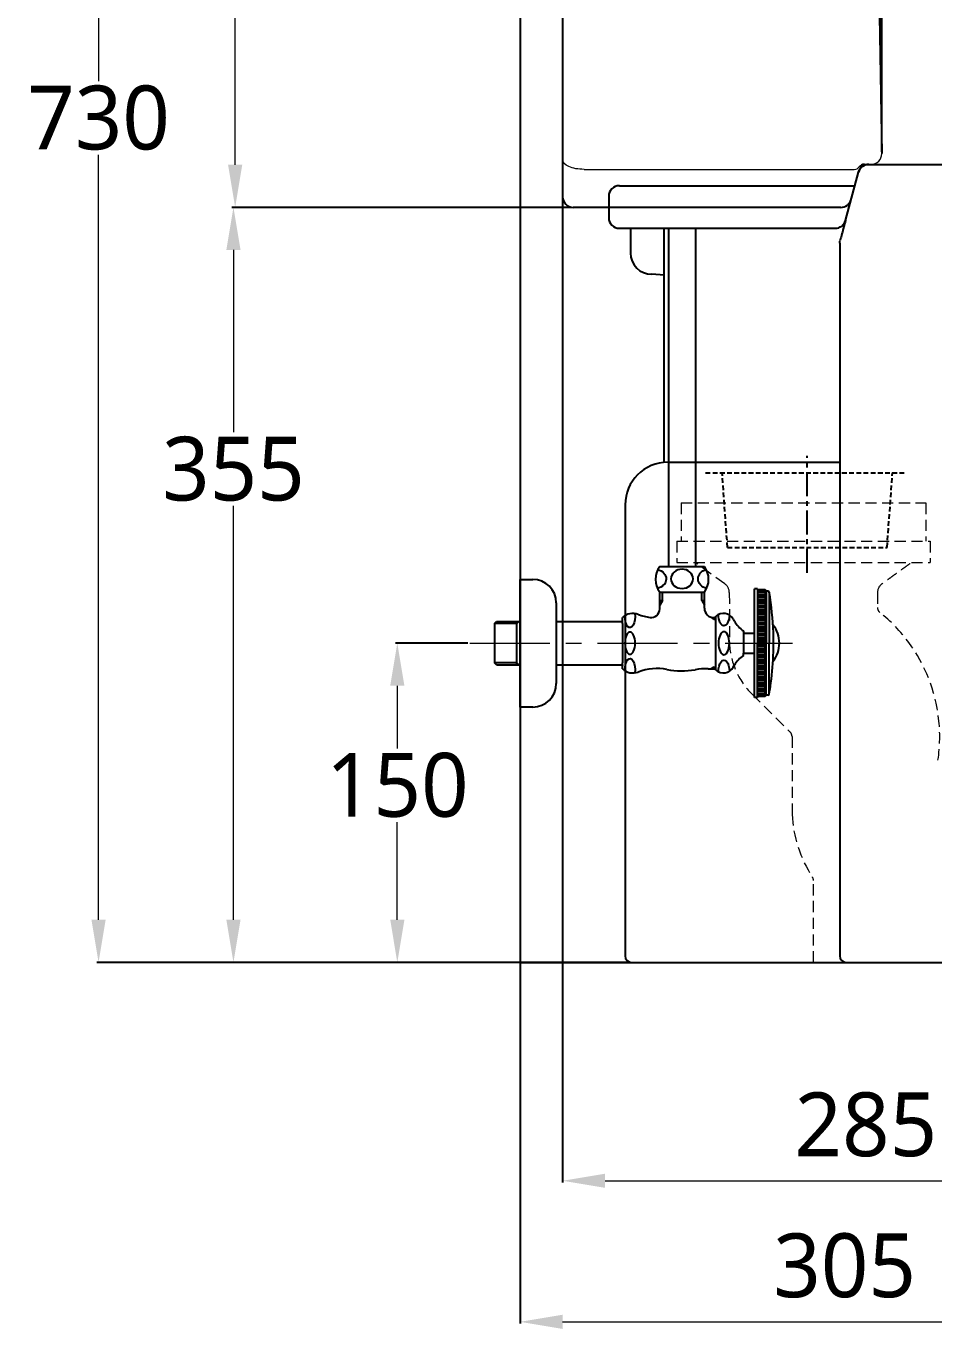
# Model space of a CAD drawing. Extents: x 4534 to 7211, y -322 to 1921.
# Drawn here: x 4534 to 4961, y -295 to 317 of the extents above; entities that cross this region are included whole.
import ezdxf

# ---------------------------------------------------------------- set-up
doc = ezdxf.new("R2010")
doc.units = 0
doc.header["$LTSCALE"] = 3
doc.header["$MEASUREMENT"] = 0
doc.linetypes.add('CENTER', pattern=[2, 1.25, -0.25, 0.25, -0.25])
doc.linetypes.add('HIDDEN', pattern=[0.375, 0.25, -0.125])
doc.layers.get('0').update_dxf_attribs({"linetype": 'CONTINUOUS'})
doc.layers.get('DEFPOINTS').update_dxf_attribs({"linetype": 'CONTINUOUS'})
doc.layers.add('1', color=1, linetype='CENTER', lineweight=5)
doc.layers.add('4', color=4, linetype='CONTINUOUS')
doc.layers.add('6', color=6, linetype='CONTINUOUS')
doc.styles.get("Standard").update_dxf_attribs({"font": 'NanumGothic.ttf'})
doc.dimstyles.get("Standard").update_dxf_attribs({"dimtxt": 0.18, "dimasz": 0.18, "dimexe": 0.18, "dimexo": 0.0625, "dimgap": 0.09, "dimtad": 0, "dimtih": 1, "dimtoh": 1, "dimdec": 4, "dimzin": 0, "dimdsep": 46, "dimtxsty": 'Standard', "dimcen": 0.09, "dimadec": 0, "dimazin": 0, "dimtfac": 1, "dimtdec": 4, "dimtofl": 0, "dimtmove": 0, "dimatfit": 3, "dimfxl": 0, "dimtolj": 1, "dimtzin": 0, "dimarcsym": 0})

# ---------------------------------------------------------------- blocks, each defined once
blk = doc.blocks.new('*D33')
at = {"color": 3, "lineweight": -2}
for p, q in [((4741.64, 27.12), (4707.71, 27.12)), ((4765.18, -122.88), (4707.71, -122.88))]:
    blk.add_line(p, q, dxfattribs=at)
at = {"color": 3, "linetype": 'Continuous', "lineweight": 0}
for p, q in [((4708.51, 7.12), (4708.51, -22.38)), ((4708.51, -102.88), (4708.51, -56.96))]:
    blk.add_line(p, q, dxfattribs=at)
at = {"color": 3}
for points in [[(4705.18, 7.12), (4711.85, 7.12), (4708.51, 27.12)], [(4705.18, -102.88), (4711.85, -102.88), (4708.51, -122.88)]]:
    blk.add_solid(points, dxfattribs=at)
at = {"layer": 'DEFPOINTS', "color": 0}
for p in [(4742.64, 27.12), (4708.51, -122.88), (4766.18, -122.88)]:
    blk.add_point(p, dxfattribs=at)
at = {"color": 2, "insert": (4708.51, -39.67), "char_height": 30, "attachment_point": 5}
blk.add_mtext('\\A1;150', dxfattribs=at)
blk = doc.blocks.new('*D34')
at = {"color": 3, "linetype": 'Continuous', "lineweight": -2}
for p, q in [((4786.18, 272.95), (4786.18, -226.33)), ((5071.18, -135.78), (5071.18, -226.33))]:
    blk.add_line(p, q, dxfattribs=at)
at = {"color": 3, "linetype": 'Continuous', "lineweight": 0}
blk.add_line((4806.18, -225.53), (5051.18, -225.53), dxfattribs=at)
at = {"color": 3, "linetype": 'Continuous'}
for points in [[(4806.18, -222.2), (4806.18, -228.86), (4786.18, -225.53)], [(5051.18, -222.2), (5051.18, -228.86), (5071.18, -225.53)]]:
    blk.add_solid(points, dxfattribs=at)
at = {"layer": 'DEFPOINTS', "color": 0, "linetype": 'Continuous'}
for p in [(4786.18, 273.95), (5071.18, -134.78), (5071.18, -225.53)]:
    blk.add_point(p, dxfattribs=at)
at = {"color": 2, "linetype": 'Continuous', "lineweight": 5, "insert": (4928.68, -199.2), "char_height": 30, "attachment_point": 5}
blk.add_mtext('\\A1;285', dxfattribs=at)
blk = doc.blocks.new('*D35')
at = {"color": 3, "linetype": 'Continuous', "lineweight": -2}
for p, q in [((4766.18, -57.05), (4766.18, -292.62)), ((5071.25, -113.42), (5071.25, -292.62))]:
    blk.add_line(p, q, dxfattribs=at)
at = {"color": 3, "linetype": 'Continuous', "lineweight": 0}
blk.add_line((4786.18, -291.82), (5051.25, -291.82), dxfattribs=at)
at = {"color": 3, "linetype": 'Continuous'}
for points in [[(4786.18, -288.49), (4786.18, -295.16), (4766.18, -291.82)], [(5051.25, -288.49), (5051.25, -295.16), (5071.25, -291.82)]]:
    blk.add_solid(points, dxfattribs=at)
at = {"layer": 'DEFPOINTS', "color": 0, "linetype": 'Continuous'}
for p in [(4766.18, -56.05), (5071.25, -112.42), (5071.25, -291.82)]:
    blk.add_point(p, dxfattribs=at)
at = {"color": 2, "linetype": 'Continuous', "lineweight": 5, "insert": (4918.72, -265.47), "char_height": 30, "attachment_point": 5}
blk.add_mtext('\\A1;305', dxfattribs=at)
blk = doc.blocks.new('*D36')
at = {"color": 3, "lineweight": -2}
for p, q in [((4795.18, 606.95), (4567.33, 606.95)), ((4765.18, -122.88), (4567.33, -122.88))]:
    blk.add_line(p, q, dxfattribs=at)
at = {"color": 3, "linetype": 'Continuous', "lineweight": 0}
for p, q in [((4568.13, 586.95), (4568.13, 291.3)), ((4568.13, -102.88), (4568.13, 256.6))]:
    blk.add_line(p, q, dxfattribs=at)
at = {"color": 3}
for points in [[(4564.8, 586.95), (4571.46, 586.95), (4568.13, 606.95)], [(4564.8, -102.88), (4571.46, -102.88), (4568.13, -122.88)]]:
    blk.add_solid(points, dxfattribs=at)
at = {"layer": 'DEFPOINTS', "color": 0}
for p in [(4796.18, 606.95), (4568.13, -122.88), (4766.18, -122.88)]:
    blk.add_point(p, dxfattribs=at)
at = {"color": 2, "insert": (4568.13, 273.95), "char_height": 30, "attachment_point": 5}
blk.add_mtext('\\A1;730', dxfattribs=at)
blk = doc.blocks.new('*D37')
at = {"color": 3, "linetype": 'Continuous', "lineweight": -2}
for p, q in [((4786.18, 599.95), (4786.18, 692.61)), ((4936.15, 258.07), (4936.15, 692.61))]:
    blk.add_line(p, q, dxfattribs=at)
at = {"color": 3, "linetype": 'Continuous', "lineweight": 0}
blk.add_line((4806.18, 691.81), (4916.15, 691.81), dxfattribs=at)
at = {"color": 3, "linetype": 'Continuous'}
for points in [[(4806.18, 695.14), (4806.18, 688.47), (4786.18, 691.81)], [(4916.15, 695.14), (4916.15, 688.47), (4936.15, 691.81)]]:
    blk.add_solid(points, dxfattribs=at)
at = {"layer": 'DEFPOINTS', "color": 0, "linetype": 'Continuous'}
for p in [(4936.15, 691.81), (4786.18, 598.95), (4936.15, 257.07)]:
    blk.add_point(p, dxfattribs=at)
at = {"color": 2, "linetype": 'Continuous', "lineweight": 5, "insert": (4861.16, 718.09), "char_height": 30, "attachment_point": 5}
blk.add_mtext('\\A1;150', dxfattribs=at)
blk = doc.blocks.new('*D44')
at = {"color": 3, "lineweight": -2}
for p, q in [((4795.18, 606.95), (4631.51, 606.95)), ((4790.18, 231.95), (4631.51, 231.95))]:
    blk.add_line(p, q, dxfattribs=at)
at = {"color": 3, "linetype": 'Continuous', "lineweight": 0}
for p, q in [((4632.31, 586.95), (4632.31, 469.3)), ((4632.31, 251.95), (4632.31, 434.6))]:
    blk.add_line(p, q, dxfattribs=at)
at = {"color": 3}
for points in [[(4628.98, 586.95), (4635.64, 586.95), (4632.31, 606.95)], [(4628.98, 251.95), (4635.64, 251.95), (4632.31, 231.95)]]:
    blk.add_solid(points, dxfattribs=at)
at = {"layer": 'DEFPOINTS', "color": 0}
for p in [(4632.31, 606.95), (4796.18, 606.95), (4791.18, 231.95)]:
    blk.add_point(p, dxfattribs=at)
at = {"color": 2, "insert": (4632.31, 451.95), "char_height": 30, "attachment_point": 5}
blk.add_mtext('\\A1;375', dxfattribs=at)
blk = doc.blocks.new('*D45')
at = {"color": 3, "lineweight": -2}
for p, q in [((4790.18, 231.95), (4630.71, 231.95)), ((4817.57, -122.88), (4630.71, -122.88))]:
    blk.add_line(p, q, dxfattribs=at)
at = {"color": 3, "linetype": 'Continuous', "lineweight": 0}
for p, q in [((4631.51, 211.95), (4631.51, 126.3)), ((4631.51, -102.88), (4631.51, 91.6))]:
    blk.add_line(p, q, dxfattribs=at)
at = {"color": 3}
for points in [[(4628.18, 211.95), (4634.84, 211.95), (4631.51, 231.95)], [(4628.18, -102.88), (4634.84, -102.88), (4631.51, -122.88)]]:
    blk.add_solid(points, dxfattribs=at)
at = {"layer": 'DEFPOINTS', "color": 0}
for p in [(4791.18, 231.95), (4631.51, -122.88), (4818.57, -122.88)]:
    blk.add_point(p, dxfattribs=at)
at = {"color": 2, "insert": (4631.51, 108.95), "char_height": 30, "attachment_point": 5}
blk.add_mtext('\\A1;355', dxfattribs=at)

msp = doc.modelspace()

# ---------------------------------------------------------------- linework, layer by layer
for p, q in [((4786.18, 596.95), (4786.18, 236.95)), ((4931.18, 564.11), (4936.14, 257.2)), ((4930.02, 252.12), (5471.22, 252.12)), ((4919.13, 225.83), (4925.19, 248.41)), ((4919.13, 225.83), (4925.19, 248.41)), ((4812.88, 242.12), (4923.5, 242.12)), ((4807.88, 237.12), (4807.88, 227.12)), ((4916.94, 231.95), (4791.18, 231.95)), ((4812.88, 222.12), (4914.3, 222.12)), ((4818.06, 222.12), (4818.06, 210.47)), ((4833.9, 112.05), (4833.9, 222.12)), ((4833.9, 200.15), (4828.06, 200.47)), ((4835.57, 112.12), (4916.45, 112.12)), ((4815.57, 92.12), (4815.57, -119.88)), ((4818.57, -122.88), (5323.41, -122.88))]:
    msp.add_line(p, q)
at = {"lineweight": 0}
for p, q in [((4930.02, 252.12), (4927.99, 252.12)), ((4936.18, 252.12), (4930.02, 252.12)), ((4796.29, 249.8), (4923.25, 249.8))]:
    msp.add_line(p, q, dxfattribs=at)
at = {"color": 1, "linetype": 'CENTER', "ltscale": 3}
msp.add_line((4901.18, 60.19), (4901.18, 115.15), dxfattribs=at)
at = {"linetype": 'HIDDEN', "ltscale": 3}
for p, q in [((4853.35, 107.12), (4947.44, 107.12)), ((4863.68, 72.12), (4861.18, 107.12)), ((4938.68, 72.12), (4941.18, 107.12)), ((4863.68, 72.12), (4938.68, 72.12))]:
    msp.add_line(p, q, dxfattribs=at)
at = {"color": 2, "linetype": 'HIDDEN', "lineweight": 0, "ltscale": 7}
for p, q in [((4841.83, 93.02), (4956.83, 93.02)), ((4841.83, 93.02), (4841.83, 75.02)), ((4956.83, 93.02), (4956.83, 75.02)), ((4839.83, 75.02), (4958.83, 75.02)), ((4839.83, 75.02), (4839.83, 65.02)), ((4958.83, 75.02), (4958.83, 65.02)), ((4839.83, 65.02), (4958.83, 65.02)), ((4862.43, 54.98), (4848.56, 65.02)), ((4864.53, 50.91), (4864.55, 27.69)), ((4934.16, 50.93), (4934.13, 43.94)), ((4875.23, 3.1), (4893.11, -14.62)), ((4893.99, -16.75), (4894.05, -53.29)), ((4904.06, -122.88), (4904.06, -84.39))]:
    msp.add_line(p, q, dxfattribs=at)
at = {"color": 2, "linetype": 'Continuous', "lineweight": 0}
msp.add_line((4904.06, -122.88), (5168.57, -122.88), dxfattribs=at)
at = {"color": 2}
msp.add_line((4906.18, -122.88), (5015.86, -122.88), dxfattribs=at)
at = {"lineweight": 0}
for centre, radius, start, end in [((4931.15, 257.12), 5, 270, 0.92707), ((4923.25, 252.8), 3, 270.00009, 322.19538)]:
    msp.add_arc(centre, radius, start, end, dxfattribs=at)
for centre, radius, start, end in [((4930.02, 247.12), 5, 90, 165), ((4927.99, 249.12), 3, 90, 142.19538), ((4812.88, 237.12), 5, 90, 180), ((4791.18, 236.95), 5, 180, 270), ((4916.94, 236.95), 5, 270, 345), ((4812.88, 227.12), 5, 180, 270), ((4914.3, 227.12), 5, 270, 345), ((4828.06, 210.47), 10, 180, 270), ((4835.57, 92.12), 20, 90, 180), ((4818.57, -119.88), 3, 180, 270), ((4919.45, -119.88), 3, 180, 270)]:
    msp.add_arc(centre, radius, start, end)
at = {"extrusion": (0, 0, -1)}
msp.add_arc((-4930.02, 247.12), 5, 15, 90, dxfattribs=at)
at = {"extrusion": (6.12323e-17, 6.12323e-17, -1)}
msp.add_arc((-4921.45, 215.17), 5, 0, 15, dxfattribs=at)
at = {"color": 2, "linetype": 'HIDDEN', "lineweight": 0, "ltscale": 7}
for centre, radius, start, end in [((4859.53, 50.91), 5, 0.04466, 54.10673), ((4939.16, 50.91), 5, 125.8861, 179.75562), ((4937.13, 43.93), 3, 179.75562, 231.4151), ((4888.63, -16.86), 74.76, 351.54677, 51.4151), ((4900.94, 28.88), 36.41, 181.8849, 225.07334), ((4890.99, -16.75), 3, 0.08945, 45.24079), ((4952.12, -50.78), 58.13, 182.47622, 213.35345), ((4901.06, -84.39), 3, 0, 33.35345)]:
    msp.add_arc(centre, radius, start, end, dxfattribs=at)
at = {"lineweight": 0, "extrusion": (0, 0, -1)}
msp.add_ellipse((4796.18, 254.18), major_axis=(-10, 0), ratio=0.438126, start_param=4.701619, end_param=6.283185, dxfattribs=at)
for points, knots in [([(4919.13, 225.83), (4918.57, 223.73), (4918.01, 221.63), (4917.45, 219.53), (4917.45, 219.53), (4917.45, 219.53), (4917.45, 219.53), (4917.17, 218.51), (4916.9, 217.49), (4916.62, 216.46)], [-2.050297, -2.050297, -2.050297, -2.050297, -0.000008, -0.000008, -0.000008, 0, 0, 0, 1, 1, 1, 1]), ([(4916.45, 215.17), (4916.45, 198.46), (4916.45, 181.76), (4916.45, 165.05), (4916.45, 164.51), (4916.45, 163.97), (4916.45, 163.43), (4916.45, 65.66), (4916.45, -27.11), (4916.45, -119.88)], [0, 0, 0, 0, 1, 1, 1, 1.032141, 1.032141, 1.032141, 6.583259, 6.583259, 6.583259, 6.583259]), ([(4914.62, -122.88), (4914.62, -122.88), (4914.84, -122.88), (4915.59, -122.88), (4916.12, -122.88), (4916.65, -122.88)], [0, 0, 0, 0, 0.5, 0.5, 1, 1, 1, 1])]:
    msp.add_open_spline(points, degree=3, knots=knots)
at = {"layer": '1', "linetype": 'CENTER', "ltscale": 10}
msp.add_line((4742.64, 27.12), (4894.18, 27.12), dxfattribs=at)
at = {"layer": '1', "color": 2, "linetype": 'HIDDEN', "ltscale": 7}
msp.add_open_spline([(4949.47, 64.54), (4936.27, 54.99)], degree=1, dxfattribs=at)
at = {"layer": '4'}
for p, q in [((4835.95, 222.12), (4835.95, 63.12)), ((4848.65, 222.12), (4848.65, 63.12)), ((4831.8, 63.12), (4835.95, 63.12)), ((4835.95, 63.12), (4852.8, 63.12)), ((4766.18, -2.88), (4766.18, 57.12)), ((4766.18, 57.12), (4772.18, 57.12)), ((4831.8, 51.12), (4852.8, 51.12)), ((4831.8, 43.21), (4831.8, 51.12)), ((4833.05, 47.12), (4833.05, 51.12)), ((4851.55, 47.12), (4851.55, 51.12)), ((4852.8, 43.62), (4852.8, 51.12)), ((4876.3, 51.62), (4876.3, 52.62)), ((4877.8, 52.62), (4876.3, 52.62)), ((4876.3, 27.12), (4876.3, 51.62)), ((4877.8, 52.42), (4877.8, 52.62)), ((4877.8, 52.42), (4877.8, 27.12)), ((4881.3, 51.71), (4877.8, 51.71)), ((4881.3, 50.71), (4877.8, 50.71)), ((4881.3, 49.71), (4877.8, 49.71)), ((4881.3, 52.12), (4878.1, 52.12)), ((4881.8, 51.62), (4881.3, 52.12)), ((4881.3, 52.12), (4881.3, 27.12)), ((4882.63, 51.62), (4881.8, 51.62)), ((4881.8, 51.62), (4881.8, 27.12)), ((4883.22, 51.12), (4883.22, 27.12)), ((4783.18, 46.12), (4783.18, 8.12)), ((4831.8, 47.12), (4833.05, 47.12)), ((4833.05, 47.12), (4831.8, 44.95)), ((4851.55, 47.12), (4852.8, 47.12)), ((4851.55, 47.12), (4852.8, 44.95)), ((4881.3, 48.71), (4877.8, 48.71)), ((4881.3, 47.71), (4877.8, 47.71)), ((4881.3, 46.71), (4877.8, 46.71)), ((4881.3, 45.71), (4877.8, 45.71)), ((4881.3, 44.71), (4877.8, 44.71)), ((4881.3, 43.71), (4877.8, 43.71)), ((4754.18, 36.37), (4755.18, 37.37)), ((4755.18, 37.37), (4766.18, 37.37)), ((4764.68, 36.37), (4765.68, 37.37)), ((4764.68, 16.87), (4764.68, 37.37)), ((4766.18, 36.75), (4766.18, 17.49)), ((4783.18, 37.37), (4814.3, 37.37)), ((4814.3, 36.37), (4814.3, 39.12)), ((4857.3, 38.37), (4856, 39.31)), ((4857.3, 39.12), (4858.22, 39.12)), ((4857.3, 38.37), (4857.3, 39.12)), ((4857.3, 38.37), (4858.22, 38.37)), ((4858.22, 39.12), (4858.22, 39.84)), ((4858.22, 15.12), (4858.22, 39.12)), ((4866.33, 38.44), (4866.88, 37.48)), ((4881.3, 42.71), (4877.8, 42.71)), ((4881.3, 41.71), (4877.8, 41.71)), ((4881.3, 40.71), (4877.8, 40.71)), ((4881.3, 39.71), (4877.8, 39.71)), ((4881.3, 38.71), (4877.8, 38.71)), ((4881.3, 37.71), (4877.8, 37.71)), ((4764.68, 36.37), (4754.18, 36.37)), ((4754.3, 17.87), (4754.3, 36.37)), ((4814.3, 36.37), (4814.3, 17.87)), ((4871.22, 32.85), (4871.22, 31.87)), ((4871.22, 31.87), (4876.3, 31.87)), ((4871.22, 31.87), (4871.22, 22.37)), ((4881.3, 36.71), (4877.8, 36.71)), ((4881.3, 35.71), (4877.8, 35.71)), ((4881.3, 34.71), (4877.8, 34.71)), ((4881.3, 33.71), (4877.8, 33.71)), ((4881.3, 32.71), (4877.8, 32.71)), ((4881.3, 31.71), (4877.8, 31.71)), ((4881.3, 30.71), (4877.8, 30.71)), ((4876.3, 1.62), (4876.3, 27.12)), ((4881.3, 29.71), (4877.8, 29.71)), ((4881.3, 28.71), (4877.8, 28.71)), ((4881.3, 27.71), (4877.8, 27.71)), ((4877.8, 1.82), (4877.8, 27.12)), ((4881.3, 26.53), (4877.8, 26.53)), ((4881.3, 25.53), (4877.8, 25.53)), ((4881.3, 24.53), (4877.8, 24.53)), ((4881.3, 2.12), (4881.3, 27.12)), ((4881.8, 2.62), (4881.8, 27.12)), ((4883.22, 3.12), (4883.22, 27.12)), ((4871.22, 21.39), (4871.22, 22.37)), ((4871.22, 22.37), (4876.3, 22.37)), ((4881.3, 23.53), (4877.8, 23.53)), ((4881.3, 22.53), (4877.8, 22.53)), ((4881.3, 21.53), (4877.8, 21.53)), ((4881.3, 20.53), (4877.8, 20.53)), ((4881.3, 19.53), (4877.8, 19.53)), ((4881.3, 18.53), (4877.8, 18.53)), ((4764.68, 17.87), (4754.18, 17.87)), ((4755.18, 16.87), (4754.18, 17.87)), ((4755.18, 16.87), (4766.18, 16.87)), ((4765.68, 16.87), (4764.68, 17.87)), ((4783.18, 16.87), (4814.3, 16.87)), ((4814.3, 15.12), (4814.3, 17.87)), ((4814.3, 16.87), (4814.3, 16.69)), ((4814.3, 15.12), (4814.3, 16.69)), ((4854.59, 15.12), (4858.22, 15.12)), ((4857.3, 15.87), (4856, 15.12)), ((4857.3, 15.87), (4858.22, 15.87)), ((4857.3, 15.12), (4857.3, 15.87)), ((4858.22, 14.4), (4858.22, 15.12)), ((4866.33, 15.8), (4866.88, 16.75)), ((4881.3, 17.53), (4877.8, 17.53)), ((4881.3, 16.53), (4877.8, 16.53)), ((4881.3, 15.53), (4877.8, 15.53)), ((4881.3, 14.53), (4877.8, 14.53)), ((4881.3, 13.53), (4877.8, 13.53)), ((4881.3, 12.53), (4877.8, 12.53)), ((4881.3, 11.53), (4877.8, 11.53)), ((4881.3, 10.53), (4877.8, 10.53)), ((4881.3, 9.53), (4877.8, 9.53)), ((4881.3, 8.53), (4877.8, 8.53)), ((4881.3, 7.53), (4877.8, 7.53)), ((4881.3, 6.53), (4877.8, 6.53)), ((4877.8, 1.62), (4876.3, 1.62)), ((4881.3, 5.53), (4877.8, 5.53)), ((4881.3, 4.53), (4877.8, 4.53)), ((4881.3, 3.53), (4877.8, 3.53)), ((4881.3, 2.53), (4877.8, 2.53)), ((4877.8, 1.62), (4877.8, 1.82)), ((4881.3, 2.12), (4878.1, 2.12)), ((4881.8, 2.62), (4881.3, 2.12)), ((4882.63, 2.62), (4881.8, 2.62)), ((4772.18, -2.88), (4766.18, -2.88))]:
    msp.add_line(p, q, dxfattribs=at)
for centre, radius, start, end in [((4839.8, 57.12), 10, 143.1301, 216.8699), ((4844.8, 57.12), 10, 323.1301, 36.8699), ((4772.18, 46.12), 11, 0, 90), ((4878.1, 52.42), 0.3, 180, 270), ((4882.63, 50.92), 0.7, 9.49341, 90), ((4740.3, 27.12), 145, 1.94314, 9.49341), ((4827.8, 43.21), 4, 262.28832, 0), ((4857.3, 43.62), 4.5, 180, 270), ((4819.21, 34.13), 7, 69.03386, 134.51294), ((4830.6, 63.85), 24.83, 249.03386, 262.28832), ((4861.69, 35.76), 5.36, 30, 130.43057), ((4879.01, 44.48), 14, 210, 236.19018), ((4740.3, 27.12), 145, 350.50659, 1.94314), ((4874.05, 27.07), 14, 0.24727, 38.21407), ((4874.05, 27.2), 14, 321.78593, 359.75273), ((4879.01, 9.75), 14, 123.80982, 150), ((4819.21, 20.11), 7, 225.5, 290.96614), ((4830.6, -9.61), 24.83, 79.26272, 110.96614), ((4842.3, 52.12), 38, 259.26273, 279.30483), ((4854.59, -22.88), 38, 90, 99.30482), ((4861.69, 18.48), 5.36, 229.56943, 330), ((4772.18, 8.12), 11, 270, 0), ((4878.1, 1.82), 0.3, 90, 180), ((4882.63, 3.32), 0.7, 270, 350.50659)]:
    msp.add_arc(centre, radius, start, end, dxfattribs=at)
at = {"layer": '4', "extrusion": (0, 0, -1)}
for centre, major_axis, ratio, start_param, end_param in [((4829.62, 57.35), (-5.23, 0), 0.866391, 1.824119, 4.49897), ((4855.08, 57.35), (-5.23, 0), 0.866391, -1.341088, 1.301465), ((4817.86, 39.62), (0, 5.22), 0.46009, 1.292018, 4.793095), ((4861.98, 40.71), (0, 5.4), 0.478204, 1.649187, 4.692658), ((4817.86, 14.71), (0, 5.22), 0.46009, 4.613779, 8.15122), ((4861.98, 13.8), (0, 5.4), 0.478204, 4.6817, 7.825213)]:
    msp.add_ellipse(centre, major_axis=major_axis, ratio=ratio, start_param=start_param, end_param=end_param, dxfattribs=at)
for centre, major_axis, ratio in [((4842.3, 57.35), (-5.23, 0), 0.866391), ((4817.86, 27.12), (0, -5.22), 0.46009), ((4861.98, 27.12), (0, -5.4), 0.478204)]:
    msp.add_ellipse(centre, major_axis=major_axis, ratio=ratio, dxfattribs=at)
at = {"layer": '6'}
msp.add_lwpolyline([(7211.19, 1782.12), (4766.18, 1782.12), (4766.18, -122.88), (6663.58, -122.88), (6663.58, 887.12)], dxfattribs=at)

# ---------------------------------------------------------------- dimensions: what is measured, and where the dimension line sits
at = {"linetype": 'Continuous', "lineweight": 5}
dim = msp.add_linear_dim(base=(4936.15, 691.81), p1=(4786.18, 598.95), p2=(4936.15, 257.07), dimstyle='Standard', override={"dimtxt": 30, "dimasz": 20, "dimexe": 0.8, "dimexo": 1, "dimgap": 10, "dimtad": 1, "dimtih": 0, "dimtoh": 0, "dimdec": 0, "dimzin": 8, "dimclrd": 3, "dimclre": 3, "dimclrt": 2, "dimazin": 2, "dimtdec": 0, "dimtix": 1, "dimtofl": 1, "dimlwd": 0, "dimarcsym": 1}, dxfattribs=at)
dim.commit()
dim.dimension.update_dxf_attribs({"geometry": '*D37', "text_midpoint": (4861.16, 718.09)})
for base, p1, p2, picture, middle in [((4568.13, -122.88), (4796.18, 606.95), (4766.18, -122.88), '*D36', (4568.13, 273.95)), ((4632.31, 606.95), (4791.18, 231.95), (4796.18, 606.95), '*D44', (4632.31, 451.95)), ((4631.51, -122.88), (4791.18, 231.95), (4818.57, -122.88), '*D45', (4631.51, 108.95)), ((4708.51, -122.88), (4742.64, 27.12), (4766.18, -122.88), '*D33', (4708.51, -39.67))]:
    dim = msp.add_linear_dim(base=base, p1=p1, p2=p2, angle=90, dimstyle='Standard', override={"dimtxt": 30, "dimasz": 20, "dimexe": 0.8, "dimexo": 1, "dimgap": 1, "dimtad": 1, "dimdec": 0, "dimzin": 8, "dimclrd": 3, "dimclre": 3, "dimclrt": 2, "dimazin": 2, "dimtdec": 0, "dimtix": 1, "dimtofl": 1, "dimlwd": 0, "dimarcsym": 1})
    dim.commit()
    dim.dimension.update_dxf_attribs({"geometry": picture, "text_midpoint": middle, "dimtype": 160})
for base, p1, p2, picture, middle in [((5071.18, -225.53), (4786.18, 273.95), (5071.18, -134.78), '*D34', (4928.68, -225.53)), ((5071.25, -291.82), (4766.18, -56.05), (5071.25, -112.42), '*D35', (4918.72, -291.82))]:
    dim = msp.add_linear_dim(base=base, p1=p1, p2=p2, dimstyle='Standard', override={"dimtxt": 30, "dimasz": 20, "dimexe": 0.8, "dimexo": 1, "dimgap": 10, "dimtad": 1, "dimtih": 0, "dimtoh": 0, "dimdec": 0, "dimzin": 8, "dimclrd": 3, "dimclre": 3, "dimclrt": 2, "dimazin": 2, "dimtdec": 0, "dimtix": 1, "dimtofl": 1, "dimlwd": 0, "dimarcsym": 1}, dxfattribs=at)
    dim.commit()
    dim.dimension.update_dxf_attribs({"geometry": picture, "text_midpoint": middle, "dimtype": 160})

doc.saveas('drawing.dxf')
